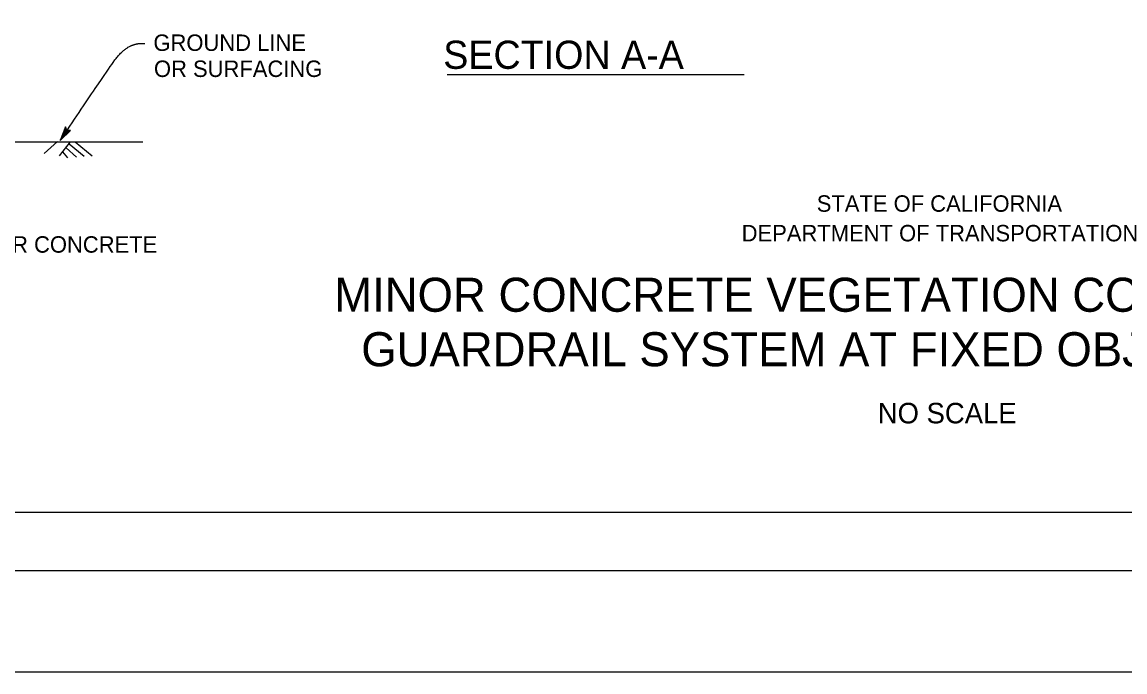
# Model space of a CAD drawing. Extents: x -893 to 867, y -474 to 712.
# Drawn here: x 115.5 to 585.5, y -474 to -197.3 of the extents above; entities that cross this region are included whole.
import ezdxf

# ---------------------------------------------------------------- set-up
doc = ezdxf.new("R2010")
doc.units = 0
for name, color, linetype in [('10 Sheet Format', 7, 'Continuous'), ('56 Stage 3 Anno', 7, 'Continuous'), ('57 Undefined', 7, 'Continuous'), ('60 Nongeo Data', 7, 'Continuous')]:
    doc.layers.add(name, color=color, linetype=linetype)

msp = doc.modelspace()

# ---------------------------------------------------------------- linework, layer by layer
at = {"layer": '10 Sheet Format'}
msp.add_line((-813.45, -406.04), (811.55, -406.04), dxfattribs=at)
for points in [[(-893.45, -474.04), (866.55, -474.04), (866.55, 711.96), (-893.45, 711.96)], [(-863.43, 668.96), (836.57, 668.96), (836.57, -431.04), (-863.43, -431.04)], [(-863.43, 668.96), (836.57, 668.96), (836.57, -431.04), (-863.43, -431.04)]]:
    msp.add_lwpolyline(points, close=True, dxfattribs=at)
at = {"layer": '56 Stage 3 Anno'}
for p, q in [((133.96, -241.97), (131.77, -247.71)), ((131.77, -247.71), (136.19, -243.44)), ((134.14, -242.34), (132.53, -246.56)), ((132.54, -246.55), (135.76, -243.44)), ((134.31, -242.74), (133.29, -245.4)), ((133.29, -245.4), (135.37, -243.39)), ((134.64, -243.37), (133.96, -241.97)), ((133.96, -241.97), (133.96, -241.97)), ((134.5, -243.07), (134.05, -244.25)), ((134.05, -244.25), (134.94, -243.39)), ((136.19, -243.44), (134.64, -243.37)), ((136.19, -243.44), (136.19, -243.44)), ((130.59, -248.25), (124.88, -253.33)), ((124.88, -248.27), (164.88, -248.27)), ((135.99, -248.29), (131.29, -254.27)), ((131.77, -247.71), (131.77, -247.71)), ((138.19, -248.31), (145.39, -254.25)), ((132.79, -252.55), (134.85, -255.08)), ((134.35, -250.84), (138.75, -254.84)), ((135.53, -249.19), (141.97, -254.49))]:
    msp.add_line(p, q, dxfattribs=at)
msp.add_open_spline([(131.77, -247.71), (153.45, -215.5), (156.97, -211.04), (159.74, -208.59), (162.19, -207.2), (165.57, -206.28), (167.87, -206.44)], degree=2, dxfattribs=at)
at = {"layer": '57 Undefined'}
msp.add_line((296.71, -219.59), (423.18, -219.59), dxfattribs=at)
at = {"layer": '60 Nongeo Data'}
msp.add_line((102.2, -248.31), (167, -248.31), dxfattribs=at)

# ---------------------------------------------------------------- texts
at = {"layer": '10 Sheet Format'}
for s, height, p in [('STATE OF CALIFORNIA', 7, (454.16, -278.1)), ('DEPARTMENT OF TRANSPORTATION', 7, (422.16, -290.71)), ('MINOR CONCRETE VEGETATION CONTROL', 14.5, (248.51, -320.69)), ('GUARDRAIL SYSTEM AT FIXED OBJECT', 14.5, (260.04, -343.89)), ('NO SCALE', 8.75, (480.16, -368.22))]:
    msp.add_text(s, height=height, dxfattribs=at).set_placement(p)
at = {"layer": '57 Undefined'}
for s, height, p in [('GROUND LINE', 7, (171.48, -209.62)), ('SECTION A-A', 12, (294.99, -217.25)), ('OR SURFACING', 7, (171.71, -220.71)), ('MINOR CONCRETE', 7, (86.81, -295.52))]:
    msp.add_text(s, height=height, dxfattribs=at).set_placement(p)

doc.saveas('drawing.dxf')
